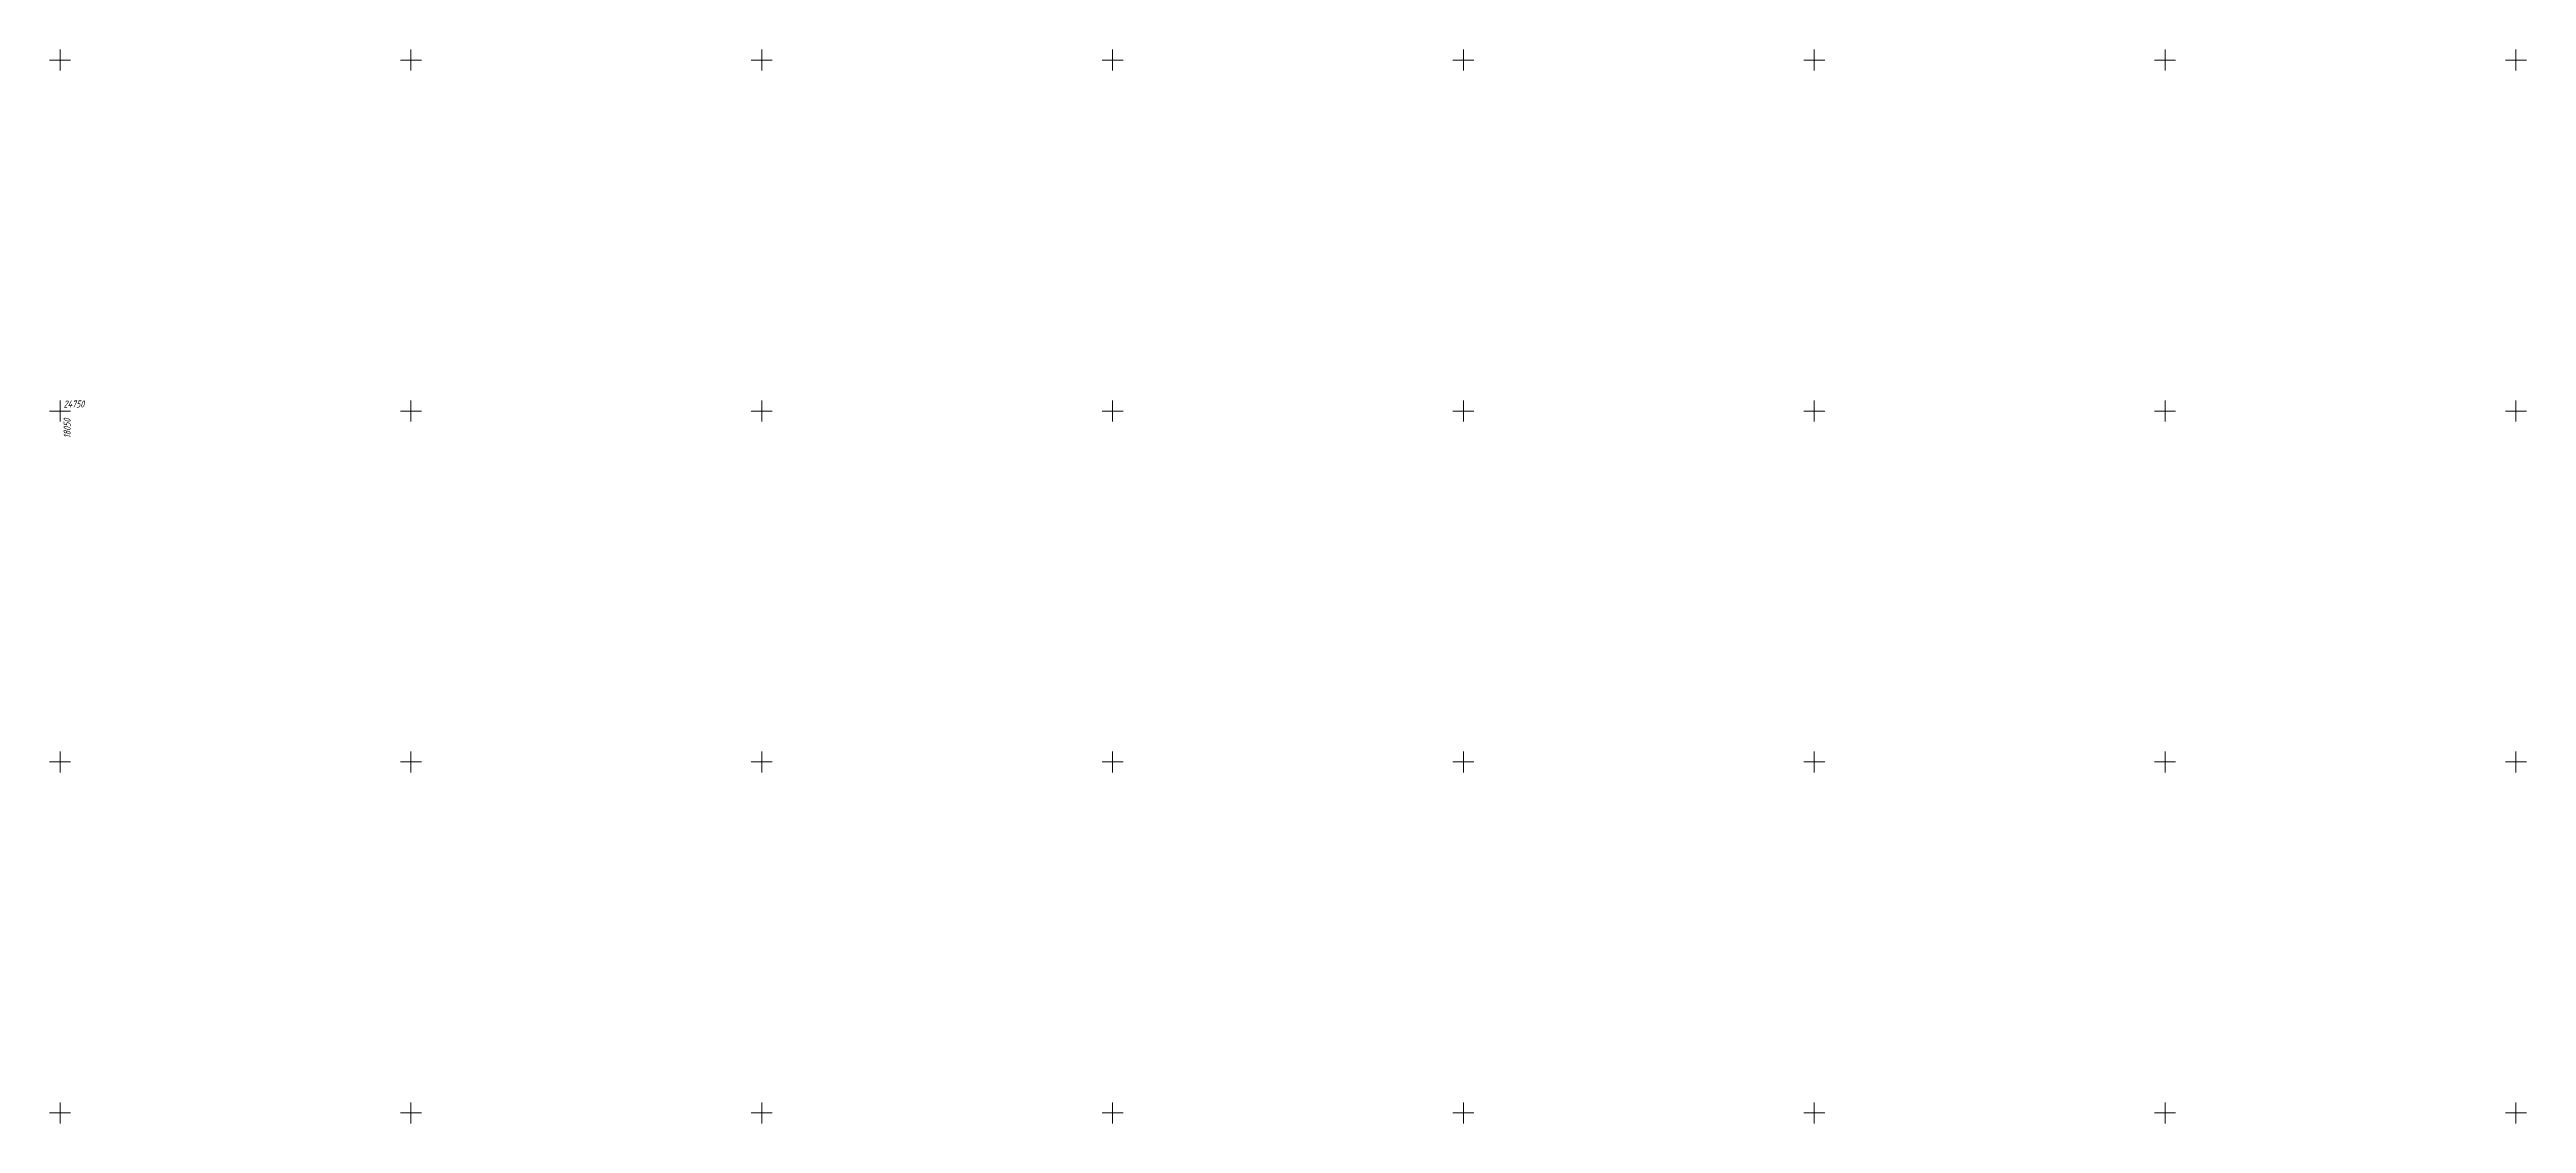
# Model space of a CAD drawing. Header units: metres. Extents: x 17798 to 18902, y 24284 to 24836.
# Drawn here: x 18048.5 to 18401.5, y 24648.5 to 24801.5 of the extents above; entities that cross this region are included whole.
import ezdxf

# ---------------------------------------------------------------- set-up
doc = ezdxf.new("R2010")
doc.units = ezdxf.units.M
doc.layers.add('02_Сетка', color=7, linetype='Continuous')
doc.styles.get("Standard").update_dxf_attribs({"font": 'SPDS.shx', "oblique": 15, "height": 2})

# ---------------------------------------------------------------- blocks, each defined once
blk = doc.blocks.new('g5_012')
at = {"color": 92, "linetype": 'ByBlock', "lineweight": -2}
for p, q in [((-3, 0), (3, 0)), ((0, -3), (0, 3))]:
    blk.add_line(p, q, dxfattribs=at)

msp = doc.modelspace()

# ---------------------------------------------------------------- block references
at = {"layer": '02_Сетка', "color": 92, "linetype": 'Continuous', "lineweight": 15, "ltscale": 0.5, "xscale": 0.5, "yscale": 0.5}
for p in [(18050, 24800), (18100, 24800), (18150, 24800), (18200, 24800), (18250, 24800), (18300, 24800), (18350, 24800), (18400, 24800), (18050, 24750), (18100, 24750), (18150, 24750), (18200, 24750), (18250, 24750), (18300, 24750), (18350, 24750), (18400, 24750), (18050, 24700), (18100, 24700), (18150, 24700), (18200, 24700), (18250, 24700), (18300, 24700), (18350, 24700), (18400, 24700), (18050, 24650), (18100, 24650), (18150, 24650), (18200, 24650), (18250, 24650), (18300, 24650), (18350, 24650), (18400, 24650)]:
    msp.add_blockref('g5_012', p, dxfattribs=at)

# ---------------------------------------------------------------- texts
at = {"layer": '02_Сетка', "color": 3, "linetype": 'Continuous', "lineweight": 15, "oblique": 15}
msp.add_text('18050', height=1, rotation=90, dxfattribs=at).set_placement((18051.5, 24746.13))
msp.add_text('24750', height=1, dxfattribs=at).set_placement((18050.5, 24750.5))

doc.saveas('drawing.dxf')
